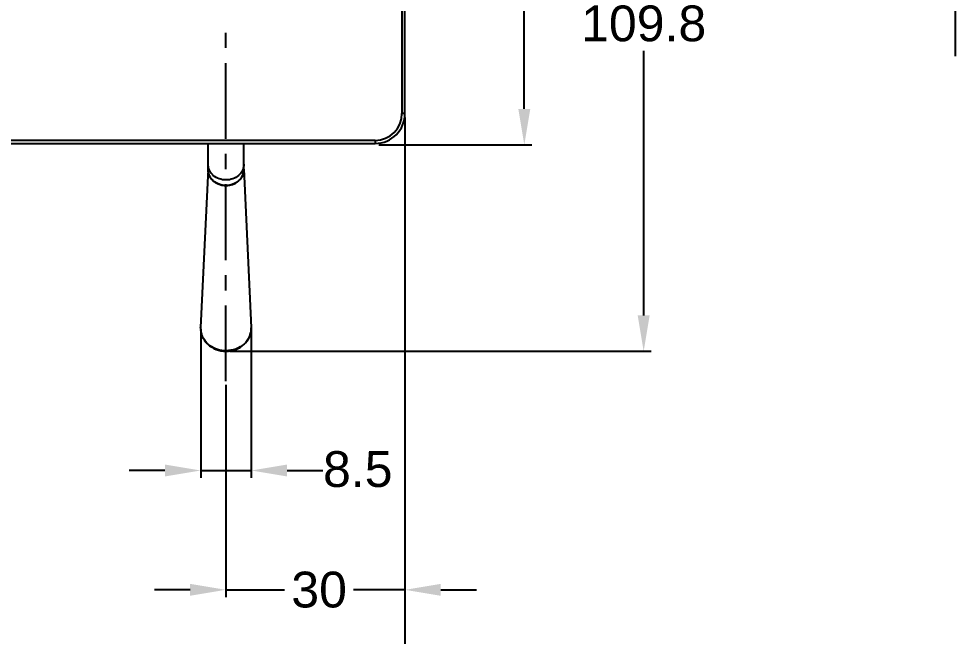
# Model space of a CAD drawing. Header units: millimetres. Extents: x 7160 to 8001, y 2712 to 3307.
# Drawn here: x 7405.9 to 7562.8, y 2848.1 to 2951.6 of the extents above; entities that cross this region are included whole.
import ezdxf

# ---------------------------------------------------------------- set-up
doc = ezdxf.new("R2010")
doc.units = ezdxf.units.MM
doc.linetypes.add('CENTERX2', pattern=[20.32, 12.7, -2.54, 2.54, -2.54])
doc.layers.add('CENTER', color=1, linetype='CENTERX2')
doc.layers.add('DIM', color=3, linetype='Continuous')
doc.styles.get("Standard").update_dxf_attribs({"font": 'arial.ttf'})
doc.dimstyles.new('ISO-25', dxfattribs={"dimtxt": 5, "dimasz": 5, "dimexe": 1.252, "dimexo": 0.625, "dimgap": 1, "dimtad": 1, "dimtoh": 1, "dimdec": 1, "dimdsep": 46, "dimtxsty": 'Standard', "dimcen": 0, "dimclrd": 3, "dimclre": 3, "dimclrt": 4, "dimadec": 0, "dimazin": 0, "dimtfac": 1, "dimtdec": 1, "dimtmove": 0, "dimatfit": 3, "dimfxl": 1, "dimarcsym": 0})

# ---------------------------------------------------------------- blocks, each defined once
blk = doc.blocks.new('*D43')
at = {"layer": 'DIM', "color": 3, "lineweight": -2, "transparency": 16777216}
for p, q in [((7470.62, 2935.09), (7470.62, 2854.64)), ((7440.62, 2890.23), (7440.62, 2854.64)), ((7434.62, 2855.89), (7428.62, 2855.89)), ((7440.62, 2855.89), (7446.62, 2855.89)), ((7446.62, 2855.89), (7450.45, 2855.89)), ((7464.62, 2855.89), (7462.02, 2855.89)), ((7470.62, 2855.89), (7464.62, 2855.89)), ((7476.62, 2855.89), (7482.62, 2855.89))]:
    blk.add_line(p, q, dxfattribs=at)
at = {"layer": 'DIM', "color": 3, "transparency": 16777216}
for points in [[(7434.62, 2856.89), (7434.62, 2854.89), (7440.62, 2855.89)], [(7476.62, 2856.89), (7476.62, 2854.89), (7470.62, 2855.89)]]:
    blk.add_solid(points, dxfattribs=at)
at = {"layer": 'DIM', "color": 4, "transparency": 16777216, "insert": (7456.23, 2855.89), "char_height": 6, "attachment_point": 5}
blk.add_mtext('30', dxfattribs=at)
blk = doc.blocks.new('*D48')
at = {"layer": 'DIM', "color": 3, "lineweight": -2, "transparency": 16777216}
for p, q in [((7466.25, 3005.72), (7511.87, 3005.72)), ((7510.62, 2999.72), (7510.62, 2955.37)), ((7510.62, 2901.89), (7510.62, 2946.24)), ((7441.25, 2895.89), (7511.87, 2895.89))]:
    blk.add_line(p, q, dxfattribs=at)
at = {"layer": 'DIM', "color": 3, "transparency": 16777216}
for points in [[(7509.62, 2999.72), (7511.62, 2999.72), (7510.62, 3005.72)], [(7509.62, 2901.89), (7511.62, 2901.89), (7510.62, 2895.89)]]:
    blk.add_solid(points, dxfattribs=at)
at = {"layer": 'DIM', "color": 4, "transparency": 16777216, "insert": (7510.62, 2950.8), "char_height": 6, "attachment_point": 5}
blk.add_mtext('109.8', dxfattribs=at)
blk = doc.blocks.new('*D49')
at = {"layer": 'DIM', "color": 3, "lineweight": -2, "transparency": 16777216}
for p, q in [((7250.62, 2935.09), (7250.62, 2810.89)), ((7470.62, 2877.32), (7470.62, 2810.89)), ((7256.62, 2812.14), (7352.45, 2812.14)), ((7464.62, 2812.14), (7368.79, 2812.14))]:
    blk.add_line(p, q, dxfattribs=at)
at = {"layer": 'DIM', "color": 3, "transparency": 16777216}
for points in [[(7256.62, 2813.14), (7256.62, 2811.14), (7250.62, 2812.14)], [(7464.62, 2813.14), (7464.62, 2811.14), (7470.62, 2812.14)]]:
    blk.add_solid(points, dxfattribs=at)
at = {"layer": 'DIM', "color": 4, "transparency": 16777216, "insert": (7360.62, 2812.14), "char_height": 6, "attachment_point": 5}
blk.add_mtext('220', dxfattribs=at)
blk = doc.blocks.new('*D50')
at = {"layer": 'DIM', "color": 3, "lineweight": -2, "transparency": 16777216}
for p, q in [((7436.39, 2898.87), (7436.39, 2874.64)), ((7444.86, 2899.17), (7444.86, 2874.64)), ((7430.39, 2875.89), (7424.39, 2875.89)), ((7436.39, 2875.89), (7444.86, 2875.89)), ((7450.86, 2875.89), (7456.86, 2875.89))]:
    blk.add_line(p, q, dxfattribs=at)
at = {"layer": 'DIM', "color": 3, "transparency": 16777216}
for points in [[(7430.39, 2876.89), (7430.39, 2874.89), (7436.39, 2875.89)], [(7450.86, 2876.89), (7450.86, 2874.89), (7444.86, 2875.89)]]:
    blk.add_solid(points, dxfattribs=at)
at = {"layer": 'DIM', "color": 4, "transparency": 16777216, "insert": (7462.71, 2876.09), "char_height": 6, "attachment_point": 5}
blk.add_mtext('8.5', dxfattribs=at)
blk = doc.blocks.new('*D54')
at = {"layer": 'DIM', "color": 3, "lineweight": -2, "transparency": 16777216}
for p, q in [((7466.25, 3005.72), (7491.87, 3005.72)), ((7490.62, 2999.72), (7490.62, 2972.67)), ((7490.62, 2936.49), (7490.62, 2963.54)), ((7466.25, 2930.49), (7491.87, 2930.49))]:
    blk.add_line(p, q, dxfattribs=at)
at = {"layer": 'DIM', "color": 3, "transparency": 16777216}
for points in [[(7489.62, 2999.72), (7491.62, 2999.72), (7490.62, 3005.72)], [(7489.62, 2936.49), (7491.62, 2936.49), (7490.62, 2930.49)]]:
    blk.add_solid(points, dxfattribs=at)
at = {"layer": 'DIM', "color": 4, "transparency": 16777216, "insert": (7490.62, 2968.11), "char_height": 6, "attachment_point": 5}
blk.add_mtext('75.2', dxfattribs=at)

msp = doc.modelspace()

# ---------------------------------------------------------------- linework, layer by layer
at = {"color": 7, "linetype": 'Continuous'}
for p, q in [((7470.12, 3000.72), (7470.12, 2935.72)), ((7470.62, 2935.72), (7470.62, 3000.72)), ((7470.62, 2935.72), (7470.12, 2935.72)), ((7465.62, 2931.22), (7255.62, 2931.22)), ((7255.62, 2930.72), (7465.62, 2930.72)), ((7437.62, 2926.33), (7437.62, 2930.72)), ((7443.62, 2926.33), (7443.62, 2930.72)), ((7465.62, 2931.22), (7465.62, 2930.72)), ((7437.62, 2926.38), (7436.38, 2899.88)), ((7443.62, 2926.38), (7444.86, 2899.88)), ((7436.38, 2899.8), (7436.38, 2899.88)), ((7444.86, 2899.88), (7444.86, 2899.81))]:
    msp.add_line(p, q, dxfattribs=at)
for centre, radius, start, end in [((7465.62, 2935.72), 5, 270, 0), ((7465.62, 2935.72), 4.5, 270, 0), ((7440, 2926.33), 2.38, 179.9247, 193.7332), ((7440.02, 2926.33), 2.4, 193.7366, 194.7711), ((7440.14, 2926.38), 2.53, 208.1373, 208.6865), ((7440.3, 2926.49), 2.73, 221.2771, 222.1609), ((7440.46, 2926.66), 2.96, 234.2342, 234.9435), ((7440.56, 2926.84), 3.17, 246.3739, 246.9351), ((7440.6, 2926.93), 3.26, 246.9883, 258.1482), ((7440.61, 2926.98), 3.31, 258.1217, 258.949), ((7440.62, 2927.04), 3.38, 258.9709, 280.9761), ((7439.72, 2899.72), 3.34, 178.7204, 183.9949), ((7439.74, 2899.73), 3.37, 183.998, 191.2786), ((7439.75, 2899.73), 3.38, 191.2806, 193.15)]:
    msp.add_arc(centre, radius, start, end, dxfattribs=at)
for points, knots in [([(7440.62, 2924.59), (7440.23, 2924.59), (7439.46, 2924.72), (7438.62, 2925.21), (7438.11, 2925.76), (7437.83, 2926.22), (7437.66, 2926.72), (7437.62, 2927.08), (7437.62, 2927.25)], [0, 0, 0, 0, 0.262944, 0.518132, 0.642042, 0.763192, 0.882188, 1, 1, 1, 1]), ([(7443.62, 2927.25), (7443.62, 2927.08), (7443.58, 2926.72), (7443.41, 2926.22), (7443.13, 2925.76), (7442.62, 2925.21), (7441.78, 2924.72), (7441.01, 2924.59), (7440.62, 2924.59)], [0, 0, 0, 0, 0.117812, 0.236807, 0.357955, 0.481863, 0.73705, 1, 1, 1, 1]), ([(7440.62, 2923.66), (7440.23, 2923.66), (7439.46, 2923.8), (7438.62, 2924.29), (7438.11, 2924.83), (7437.83, 2925.3), (7437.66, 2925.8), (7437.62, 2926.15), (7437.62, 2926.33)], [0, 0, 0, 0, 0.262945, 0.518129, 0.64204, 0.763191, 0.882187, 1, 1, 1, 1]), ([(7437.7, 2925.72), (7437.74, 2925.58), (7437.8, 2925.4), (7437.89, 2925.23), (7437.91, 2925.19)], [0, 0, 0, 0, 0.748086, 1, 1, 1, 1]), ([(7443.62, 2926.33), (7443.62, 2926.15), (7443.58, 2925.8), (7443.41, 2925.3), (7443.13, 2924.83), (7442.62, 2924.29), (7441.78, 2923.8), (7441.01, 2923.66), (7440.62, 2923.66)], [0, 0, 0, 0, 0.117813, 0.236809, 0.35796, 0.481871, 0.737054, 1, 1, 1, 1]), ([(7441.26, 2923.73), (7441.59, 2923.79), (7442.21, 2924.01), (7442.99, 2924.61), (7443.5, 2925.41), (7443.62, 2926.02), (7443.62, 2926.32)], [0, 0, 0, 0, 0.263144, 0.517552, 0.762069, 1, 1, 1, 1]), ([(7437.92, 2925.16), (7437.94, 2925.12), (7438.04, 2924.96), (7438.16, 2924.8), (7438.25, 2924.69)], [0, 0, 0, 0, 0.248008, 1, 1, 1, 1]), ([(7438.28, 2924.66), (7438.31, 2924.62), (7438.45, 2924.48), (7438.61, 2924.35), (7438.73, 2924.26)], [0, 0, 0, 0, 0.247799, 1, 1, 1, 1]), ([(7438.76, 2924.24), (7438.8, 2924.21), (7438.97, 2924.1), (7439.15, 2924), (7439.29, 2923.94)], [0, 0, 0, 0, 0.2481, 1, 1, 1, 1]), ([(7436.38, 2899.88), (7436.37, 2899.62), (7436.4, 2899.1), (7436.71, 2898.08), (7437.51, 2896.96), (7438.94, 2896.09), (7440.06, 2895.89), (7440.62, 2895.89)], [0, 0, 0, 0, 0.120307, 0.241272, 0.486556, 0.740233, 1, 1, 1, 1]), ([(7440.62, 2895.96), (7440.14, 2895.96), (7439.19, 2896.11), (7437.91, 2896.73), (7436.94, 2897.71), (7436.57, 2898.54), (7436.47, 2898.96)], [0, 0, 0, 0, 0.261569, 0.517124, 0.763083, 1, 1, 1, 1]), ([(7444.86, 2899.81), (7444.87, 2899.56), (7444.82, 2899.05), (7444.51, 2898.08), (7443.7, 2896.99), (7442.28, 2896.16), (7441.18, 2895.96), (7440.62, 2895.96)], [0, 0, 0, 0, 0.118018, 0.237128, 0.481042, 0.736538, 1, 1, 1, 1]), ([(7440.62, 2895.89), (7441.17, 2895.89), (7442.28, 2896.08), (7443.7, 2896.93), (7444.51, 2898.03), (7444.82, 2899.03), (7444.87, 2899.55), (7444.86, 2899.8)], [0, 0, 0, 0, 0.259656, 0.513353, 0.758754, 0.879728, 1, 1, 1, 1])]:
    msp.add_open_spline(points, degree=3, knots=knots, dxfattribs=at)
at = {"layer": 'CENTER'}
for p, q in [((7562.84, 3075.54), (7562.84, 2945.35)), ((7440.62, 2890.85), (7440.62, 2949.36))]:
    msp.add_line(p, q, dxfattribs=at)

# ---------------------------------------------------------------- dimensions: what is measured, and where the dimension line sits
at = {"layer": 'DIM'}
for base, p1, picture, middle in [((7510.62, 3005.72), (7440.62, 2895.89), '*D48', (7510.62, 2950.8)), ((7490.62, 3005.72), (7465.62, 2930.49), '*D54', (7490.62, 2968.11))]:
    dim = msp.add_linear_dim(base=base, p1=p1, p2=(7465.62, 3005.72), angle=90, dimstyle='ISO-25', override={"dimtxt": 6, "dimasz": 6, "dimgap": 1.5, "dimtih": 1, "dimtmove": 2}, dxfattribs=at)
    dim.commit()
    dim.dimension.update_dxf_attribs({"geometry": picture, "text_midpoint": middle, "dimtype": 160})
for base, p1, p2, picture, middle in [((7470.62, 2812.14), (7250.62, 2935.72), (7470.62, 2877.95), '*D49', (7360.62, 2812.14)), ((7440.62, 2855.89), (7470.62, 2935.72), (7440.62, 2890.85), '*D43', (7456.23, 2855.89)), ((7444.86, 2875.89), (7436.39, 2899.49), (7444.86, 2899.79), '*D50', (7462.71, 2876.09))]:
    dim = msp.add_linear_dim(base=base, p1=p1, p2=p2, dimstyle='ISO-25', override={"dimtxt": 6, "dimasz": 6, "dimgap": 1.5, "dimtih": 1, "dimtmove": 2}, dxfattribs=at)
    dim.commit()
    dim.dimension.update_dxf_attribs({"geometry": picture, "text_midpoint": middle, "dimtype": 160})

doc.saveas('drawing.dxf')
